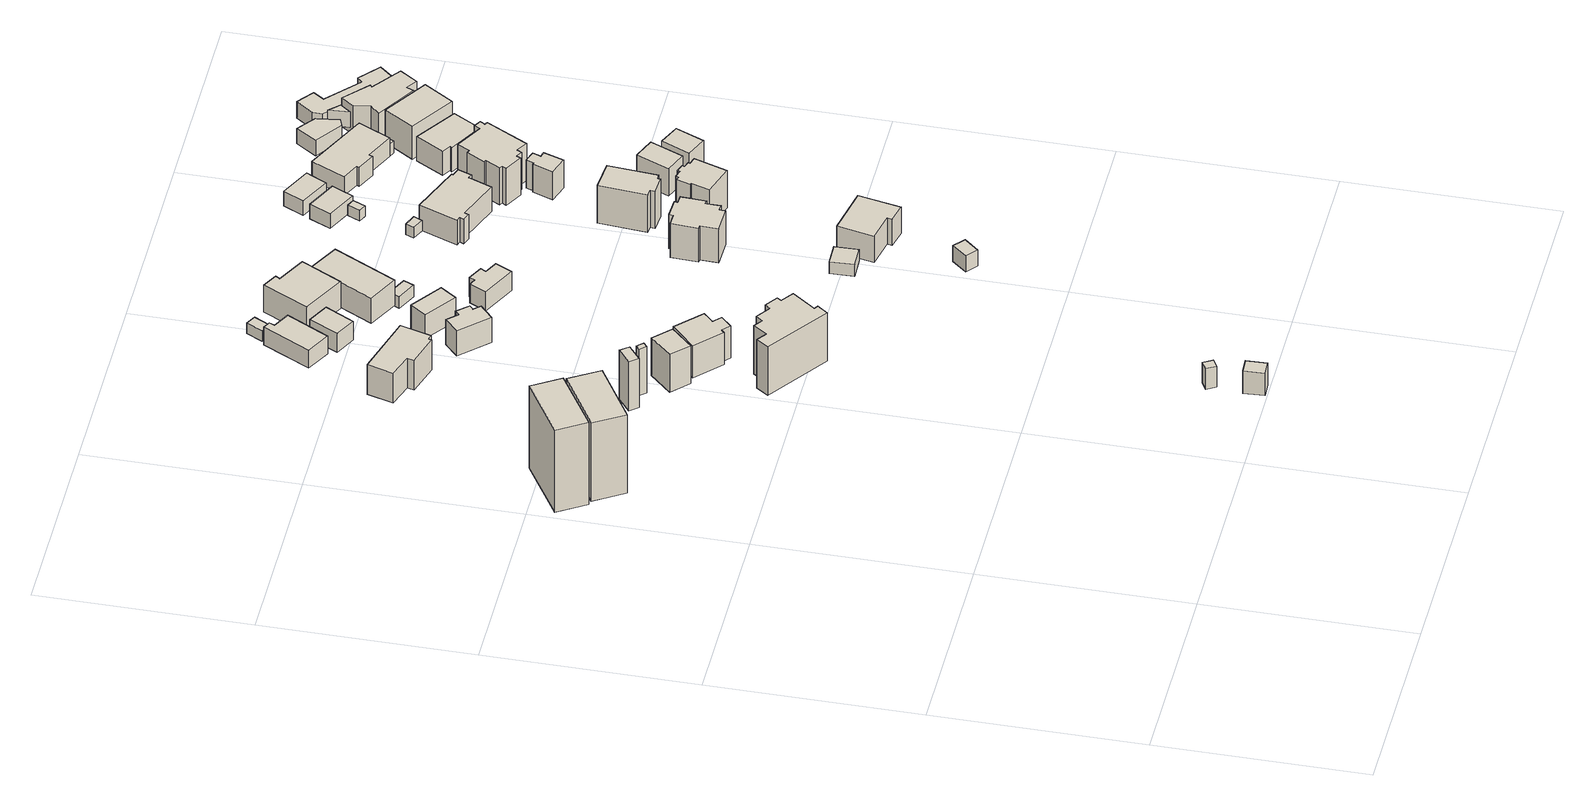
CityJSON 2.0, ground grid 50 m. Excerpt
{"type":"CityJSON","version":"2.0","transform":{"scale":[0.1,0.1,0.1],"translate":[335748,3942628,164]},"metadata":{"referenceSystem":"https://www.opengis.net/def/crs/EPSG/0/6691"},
"CityObjects":{
"building1":{"type":"Building","attributes":{"usage":"412","measuredHeight":24.6,"storeysAboveGround":3,"BuildingIDAttribute.prefecture":"14","BuildingIDAttribute.city":"14151","BuildingDetailAttribute.totalFloorArea":328.19,"BuildingDetailAttribute.buildingFootprintArea":109.39,"BuildingDetailAttribute.buildingStructureType":"610","BuildingDetailAttribute.buildingStructureOrgType":"2","BuildingDetailAttribute.orgUsage":"20","BuildingDetailAttribute.surveyYear":2015,"BuildingLandSlideRiskAttribute.description":"1","BuildingLandSlideRiskAttribute.areaType":"1"},"geometry":[{"type":"Solid","lod":"1","boundaries":[[[[0,1,2,3]],[[2,4,5,3]],[[1,6,4,2]],[[0,7,6,1]],[[3,5,7,0]],[[4,6,7,5]]]]}]},
"building2":{"type":"Building","attributes":{"usage":"411","measuredHeight":23.1,"storeysAboveGround":3,"BuildingIDAttribute.prefecture":"14","BuildingIDAttribute.city":"14151","BuildingDetailAttribute.totalFloorArea":344.84,"BuildingDetailAttribute.buildingFootprintArea":114.95,"BuildingDetailAttribute.buildingStructureType":"610","BuildingDetailAttribute.buildingStructureOrgType":"2","BuildingDetailAttribute.orgUsage":"10","BuildingDetailAttribute.surveyYear":2015,"BuildingLandSlideRiskAttribute.description":"1","BuildingLandSlideRiskAttribute.areaType":"1"},"geometry":[{"type":"Solid","lod":"1","boundaries":[[[[8,9,10,11]],[[10,12,13,11]],[[9,14,12,10]],[[8,15,14,9]],[[11,13,15,8]],[[12,14,15,13]]]]}]},
"building3":{"type":"Building","attributes":{"usage":"411","measuredHeight":15,"storeysAboveGround":2,"BuildingIDAttribute.prefecture":"14","BuildingIDAttribute.city":"14151","BuildingDetailAttribute.totalFloorArea":19.65,"BuildingDetailAttribute.buildingFootprintArea":9.82,"BuildingDetailAttribute.buildingStructureType":"601","BuildingDetailAttribute.buildingStructureOrgType":"1","BuildingDetailAttribute.orgUsage":"10","BuildingDetailAttribute.surveyYear":2015,"BuildingLandSlideRiskAttribute.description":"1","BuildingLandSlideRiskAttribute.areaType":"1"},"geometry":[{"type":"Solid","lod":"1","boundaries":[[[[16,17,18,19]],[[18,20,21,19]],[[17,22,20,18]],[[16,23,22,17]],[[19,21,23,16]],[[20,22,23,21]]]]}]},
"building4":{"type":"Building","attributes":{"measuredHeight":13.7,"BuildingIDAttribute.prefecture":"14","BuildingIDAttribute.city":"14151","BuildingDetailAttribute.surveyYear":2015,"BuildingLandSlideRiskAttribute.description":"1","BuildingLandSlideRiskAttribute.areaType":"1"},"geometry":[{"type":"Solid","lod":"1","boundaries":[[[[24,25,26,27]],[[26,28,29,27]],[[25,30,28,26]],[[24,31,30,25]],[[27,29,31,24]],[[28,30,31,29]]]]}]},
"building5":{"type":"Building","attributes":{"usage":"411","measuredHeight":8.7,"storeysAboveGround":1,"BuildingIDAttribute.prefecture":"14","BuildingIDAttribute.city":"14151","BuildingDetailAttribute.totalFloorArea":105.44,"BuildingDetailAttribute.buildingFootprintArea":105.44,"BuildingDetailAttribute.buildingStructureType":"601","BuildingDetailAttribute.buildingStructureOrgType":"1","BuildingDetailAttribute.orgUsage":"10","BuildingDetailAttribute.surveyYear":2015,"BuildingLandSlideRiskAttribute.description":"1","BuildingLandSlideRiskAttribute.areaType":"1"},"geometry":[{"type":"Solid","lod":"1","boundaries":[[[[32,33,34,35,36,37,38,39]],[[38,40,41,39]],[[37,42,40,38]],[[36,43,42,37]],[[35,44,43,36]],[[34,45,44,35]],[[33,46,45,34]],[[32,47,46,33]],[[39,41,47,32]],[[40,42,43,44,45,46,47,41]]]]}]},
"building6":{"type":"Building","attributes":{"usage":"411","measuredHeight":5.6,"storeysAboveGround":1,"BuildingIDAttribute.prefecture":"14","BuildingIDAttribute.city":"14151","BuildingDetailAttribute.totalFloorArea":68.47,"BuildingDetailAttribute.buildingFootprintArea":68.47,"BuildingDetailAttribute.buildingStructureType":"601","BuildingDetailAttribute.buildingStructureOrgType":"1","BuildingDetailAttribute.orgUsage":"10","BuildingDetailAttribute.surveyYear":2015},"geometry":[{"type":"Solid","lod":"1","boundaries":[[[[48,49,50,51,52,53]],[[52,54,55,53]],[[51,56,54,52]],[[50,57,56,51]],[[49,58,57,50]],[[48,59,58,49]],[[53,55,59,48]],[[54,56,57,58,59,55]]]]}]},
"building7":{"type":"Building","attributes":{"usage":"411","measuredHeight":11.5,"storeysAboveGround":1,"BuildingIDAttribute.prefecture":"14","BuildingIDAttribute.city":"14151","BuildingDetailAttribute.totalFloorArea":35.43,"BuildingDetailAttribute.buildingFootprintArea":35.43,"BuildingDetailAttribute.buildingStructureType":"601","BuildingDetailAttribute.buildingStructureOrgType":"1","BuildingDetailAttribute.orgUsage":"10","BuildingDetailAttribute.surveyYear":2015,"BuildingLandSlideRiskAttribute.description":"1","BuildingLandSlideRiskAttribute.areaType":"1"},"geometry":[{"type":"Solid","lod":"1","boundaries":[[[[60,61,62,63]],[[62,64,65,63]],[[61,66,64,62]],[[60,67,66,61]],[[63,65,67,60]],[[64,66,67,65]]]]}]},
"building8":{"type":"Building","attributes":{"usage":"411","measuredHeight":6.5,"storeysAboveGround":1,"BuildingIDAttribute.prefecture":"14","BuildingIDAttribute.city":"14151","BuildingDetailAttribute.totalFloorArea":38.68,"BuildingDetailAttribute.buildingFootprintArea":38.68,"BuildingDetailAttribute.buildingStructureType":"601","BuildingDetailAttribute.buildingStructureOrgType":"1","BuildingDetailAttribute.orgUsage":"10","BuildingDetailAttribute.surveyYear":2015},"geometry":[{"type":"Solid","lod":"1","boundaries":[[[[68,69,70,71]],[[70,72,73,71]],[[69,74,72,70]],[[68,75,74,69]],[[71,73,75,68]],[[72,74,75,73]]]]}]},
"building9":{"type":"Building","attributes":{"usage":"411","storeysAboveGround":1,"BuildingIDAttribute.prefecture":"14","BuildingIDAttribute.city":"14151","BuildingDetailAttribute.totalFloorArea":10.04,"BuildingDetailAttribute.buildingFootprintArea":10.04,"BuildingDetailAttribute.buildingStructureType":"601","BuildingDetailAttribute.buildingStructureOrgType":"1","BuildingDetailAttribute.orgUsage":"10","BuildingDetailAttribute.surveyYear":2015},"geometry":[{"type":"Solid","lod":"1","boundaries":[[[[76,77,78,79]],[[78,80,81,79]],[[77,82,80,78]],[[76,83,82,77]],[[79,81,83,76]],[[80,82,83,81]]]]}]},
"building10":{"type":"Building","attributes":{"usage":"411","measuredHeight":9.9,"storeysAboveGround":1,"BuildingIDAttribute.prefecture":"14","BuildingIDAttribute.city":"14151","BuildingDetailAttribute.totalFloorArea":66.63,"BuildingDetailAttribute.buildingFootprintArea":66.63,"BuildingDetailAttribute.buildingStructureType":"601","BuildingDetailAttribute.buildingStructureOrgType":"1","BuildingDetailAttribute.orgUsage":"10","BuildingDetailAttribute.surveyYear":2015,"BuildingLandSlideRiskAttribute.description":"1","BuildingLandSlideRiskAttribute.areaType":"1"},"geometry":[{"type":"Solid","lod":"1","boundaries":[[[[84,85,86,87,88,89,90,91]],[[90,92,93,91]],[[89,94,92,90]],[[88,95,94,89]],[[87,96,95,88]],[[86,97,96,87]],[[85,98,97,86]],[[84,99,98,85]],[[91,93,99,84]],[[92,94,95,96,97,98,99,93]]]]}]},
"building11":{"type":"Building","attributes":{"measuredHeight":7.1,"BuildingIDAttribute.prefecture":"14","BuildingIDAttribute.city":"14151","BuildingDetailAttribute.surveyYear":2015,"BuildingLandSlideRiskAttribute.description":"1","BuildingLandSlideRiskAttribute.areaType":"1"},"geometry":[{"type":"Solid","lod":"1","boundaries":[[[[100,101,102,103]],[[102,104,105,103]],[[101,106,104,102]],[[100,107,106,101]],[[103,105,107,100]],[[104,106,107,105]]]]}]},
"building12":{"type":"Building","attributes":{"usage":"411","measuredHeight":7.4,"storeysAboveGround":1,"BuildingIDAttribute.prefecture":"14","BuildingIDAttribute.city":"14151","BuildingDetailAttribute.totalFloorArea":41.9,"BuildingDetailAttribute.buildingFootprintArea":41.9,"BuildingDetailAttribute.buildingStructureType":"601","BuildingDetailAttribute.buildingStructureOrgType":"1","BuildingDetailAttribute.orgUsage":"10","BuildingDetailAttribute.surveyYear":2015,"BuildingLandSlideRiskAttribute.description":"1","BuildingLandSlideRiskAttribute.areaType":"1"},"geometry":[{"type":"Solid","lod":"1","boundaries":[[[[108,109,110,111,112,113,114,115]],[[114,116,117,115]],[[113,118,116,114]],[[112,119,118,113]],[[111,120,119,112]],[[110,121,120,111]],[[109,122,121,110]],[[108,123,122,109]],[[115,117,123,108]],[[116,118,119,120,121,122,123,117]]]]}]},
"building13":{"type":"Building","attributes":{"measuredHeight":7.1,"BuildingIDAttribute.prefecture":"14","BuildingIDAttribute.city":"14151","BuildingDetailAttribute.surveyYear":2015,"BuildingLandSlideRiskAttribute.description":"1","BuildingLandSlideRiskAttribute.areaType":"1"},"geometry":[{"type":"Solid","lod":"1","boundaries":[[[[124,125,126,127]],[[126,128,129,127]],[[125,130,128,126]],[[124,131,130,125]],[[127,129,131,124]],[[128,130,131,129]]]]}]},
"building14":{"type":"Building","attributes":{"usage":"413","measuredHeight":8.4,"storeysAboveGround":1,"BuildingIDAttribute.prefecture":"14","BuildingIDAttribute.city":"14151","BuildingDetailAttribute.totalFloorArea":37.43,"BuildingDetailAttribute.buildingFootprintArea":37.43,"BuildingDetailAttribute.buildingStructureType":"601","BuildingDetailAttribute.buildingStructureOrgType":"1","BuildingDetailAttribute.orgUsage":"30","BuildingDetailAttribute.surveyYear":2015,"BuildingLandSlideRiskAttribute.description":"1","BuildingLandSlideRiskAttribute.areaType":"1"},"geometry":[{"type":"Solid","lod":"1","boundaries":[[[[132,133,134,135]],[[134,136,137,135]],[[133,138,136,134]],[[132,139,138,133]],[[135,137,139,132]],[[136,138,139,137]]]]}]},
"building15":{"type":"Building","attributes":{"usage":"412","measuredHeight":8.7,"storeysAboveGround":2,"BuildingIDAttribute.prefecture":"14","BuildingIDAttribute.city":"14151","BuildingDetailAttribute.totalFloorArea":214.87,"BuildingDetailAttribute.buildingFootprintArea":107.44,"BuildingDetailAttribute.buildingStructureType":"610","BuildingDetailAttribute.buildingStructureOrgType":"2","BuildingDetailAttribute.orgUsage":"20","BuildingDetailAttribute.surveyYear":2015},"geometry":[{"type":"Solid","lod":"1","boundaries":[[[[140,141,142,143,144,145]],[[144,146,147,145]],[[143,148,146,144]],[[142,149,148,143]],[[141,150,149,142]],[[140,151,150,141]],[[145,147,151,140]],[[146,148,149,150,151,147]]]]}]},
"building16":{"type":"Building","attributes":{"usage":"411","measuredHeight":17.8,"storeysAboveGround":2,"BuildingIDAttribute.prefecture":"14","BuildingIDAttribute.city":"14151","BuildingDetailAttribute.totalFloorArea":248.54,"BuildingDetailAttribute.buildingFootprintArea":124.27,"BuildingDetailAttribute.buildingStructureType":"601","BuildingDetailAttribute.buildingStructureOrgType":"1","BuildingDetailAttribute.orgUsage":"10","BuildingDetailAttribute.surveyYear":2015,"BuildingLandSlideRiskAttribute.description":"1","BuildingLandSlideRiskAttribute.areaType":"1"},"geometry":[{"type":"Solid","lod":"1","boundaries":[[[[152,153,154,155,156,157,158,159,160,161,162,163,164,165]],[[164,166,167,165]],[[163,168,166,164]],[[162,169,168,163]],[[161,170,169,162]],[[160,171,170,161]],[[159,172,171,160]],[[158,173,172,159]],[[157,174,173,158]],[[156,175,174,157]],[[155,176,175,156]],[[154,177,176,155]],[[153,178,177,154]],[[152,179,178,153]],[[165,167,179,152]],[[166,168,169,170,171,172,173,174,175,176,177,178,179,167]]]]}]},
"building17":{"type":"Building","attributes":{"measuredHeight":6.6,"BuildingIDAttribute.prefecture":"14","BuildingIDAttribute.city":"14151","BuildingDetailAttribute.surveyYear":2015},"geometry":[{"type":"Solid","lod":"1","boundaries":[[[[180,181,182,183]],[[182,184,185,183]],[[181,186,184,182]],[[180,187,186,181]],[[183,185,187,180]],[[184,186,187,185]]]]}]},
"building18":{"type":"Building","attributes":{"usage":"412","measuredHeight":9.3,"storeysAboveGround":2,"BuildingIDAttribute.prefecture":"14","BuildingIDAttribute.city":"14151","BuildingDetailAttribute.totalFloorArea":224.12,"BuildingDetailAttribute.buildingFootprintArea":112.06,"BuildingDetailAttribute.buildingStructureType":"610","BuildingDetailAttribute.buildingStructureOrgType":"2","BuildingDetailAttribute.orgUsage":"20","BuildingDetailAttribute.surveyYear":2015},"geometry":[{"type":"Solid","lod":"1","boundaries":[[[[188,189,190,191]],[[190,192,193,191]],[[189,194,192,190]],[[188,195,194,189]],[[191,193,195,188]],[[192,194,195,193]]]]}]},
"building19":{"type":"Building","attributes":{"usage":"411","measuredHeight":5.5,"storeysAboveGround":1,"BuildingIDAttribute.prefecture":"14","BuildingIDAttribute.city":"14151","BuildingDetailAttribute.totalFloorArea":41.96,"BuildingDetailAttribute.buildingFootprintArea":41.96,"BuildingDetailAttribute.buildingStructureType":"601","BuildingDetailAttribute.buildingStructureOrgType":"1","BuildingDetailAttribute.orgUsage":"10","BuildingDetailAttribute.surveyYear":2015,"BuildingLandSlideRiskAttribute.description":"1","BuildingLandSlideRiskAttribute.areaType":"1"},"geometry":[{"type":"Solid","lod":"1","boundaries":[[[[196,197,198,199,200,201,202,203]],[[202,204,205,203]],[[201,206,204,202]],[[200,207,206,201]],[[199,208,207,200]],[[198,209,208,199]],[[197,210,209,198]],[[196,211,210,197]],[[203,205,211,196]],[[204,206,207,208,209,210,211,205]]]]}]},
"building20":{"type":"Building","attributes":{"measuredHeight":8.1,"BuildingIDAttribute.prefecture":"14","BuildingIDAttribute.city":"14151","BuildingDetailAttribute.surveyYear":2015,"BuildingLandSlideRiskAttribute.description":"1","BuildingLandSlideRiskAttribute.areaType":"1"},"geometry":[{"type":"Solid","lod":"1","boundaries":[[[[212,213,214,215]],[[214,216,217,215]],[[213,218,216,214]],[[212,219,218,213]],[[215,217,219,212]],[[216,218,219,217]]]]}]},
"building21":{"type":"Building","attributes":{"measuredHeight":5.5,"BuildingIDAttribute.prefecture":"14","BuildingIDAttribute.city":"14151","BuildingDetailAttribute.surveyYear":2015,"BuildingLandSlideRiskAttribute.description":"1","BuildingLandSlideRiskAttribute.areaType":"1"},"geometry":[{"type":"Solid","lod":"1","boundaries":[[[[220,221,222,223]],[[222,224,225,223]],[[221,226,224,222]],[[220,227,226,221]],[[223,225,227,220]],[[224,226,227,225]]]]}]},
"building22":{"type":"Building","attributes":{"BuildingIDAttribute.prefecture":"14","BuildingIDAttribute.city":"14151","BuildingDetailAttribute.surveyYear":2015},"geometry":[{"type":"Solid","lod":"1","boundaries":[[[[228,229,230,231]],[[230,232,233,231]],[[229,234,232,230]],[[228,235,234,229]],[[231,233,235,228]],[[232,234,235,233]]]]}]},
"building23":{"type":"Building","attributes":{"measuredHeight":3.5,"BuildingIDAttribute.prefecture":"14","BuildingIDAttribute.city":"14151","BuildingDetailAttribute.surveyYear":2015},"geometry":[{"type":"Solid","lod":"1","boundaries":[[[[236,237,238,239]],[[238,240,241,239]],[[237,242,240,238]],[[236,243,242,237]],[[239,241,243,236]],[[240,242,243,241]]]]}]},
"building24":{"type":"Building","attributes":{"usage":"411","measuredHeight":4.6,"storeysAboveGround":1,"BuildingIDAttribute.prefecture":"14","BuildingIDAttribute.city":"14151","BuildingDetailAttribute.totalFloorArea":13.82,"BuildingDetailAttribute.buildingFootprintArea":13.82,"BuildingDetailAttribute.buildingStructureType":"601","BuildingDetailAttribute.buildingStructureOrgType":"1","BuildingDetailAttribute.orgUsage":"10","BuildingDetailAttribute.surveyYear":2015},"geometry":[{"type":"Solid","lod":"1","boundaries":[[[[244,245,246,247]],[[246,248,249,247]],[[245,250,248,246]],[[244,251,250,245]],[[247,249,251,244]],[[248,250,251,249]]]]}]},
"building25":{"type":"Building","attributes":{"usage":"411","measuredHeight":8.2,"storeysAboveGround":2,"BuildingIDAttribute.prefecture":"14","BuildingIDAttribute.city":"14151","BuildingDetailAttribute.totalFloorArea":233.76,"BuildingDetailAttribute.buildingFootprintArea":116.88,"BuildingDetailAttribute.buildingStructureType":"601","BuildingDetailAttribute.buildingStructureOrgType":"1","BuildingDetailAttribute.orgUsage":"10","BuildingDetailAttribute.surveyYear":2015},"geometry":[{"type":"Solid","lod":"1","boundaries":[[[[252,253,254,255,256,257,258,259,260,261,262,263]],[[262,264,265,263]],[[261,266,264,262]],[[260,267,266,261]],[[259,268,267,260]],[[258,269,268,259]],[[257,270,269,258]],[[256,271,270,257]],[[255,272,271,256]],[[254,273,272,255]],[[253,274,273,254]],[[252,275,274,253]],[[263,265,275,252]],[[264,266,267,268,269,270,271,272,273,274,275,265]]]]}]},
"building26":{"type":"Building","attributes":{"usage":"411","measuredHeight":10,"storeysAboveGround":1,"BuildingIDAttribute.prefecture":"14","BuildingIDAttribute.city":"14151","BuildingDetailAttribute.totalFloorArea":88.88,"BuildingDetailAttribute.buildingFootprintArea":88.88,"BuildingDetailAttribute.buildingStructureType":"601","BuildingDetailAttribute.buildingStructureOrgType":"1","BuildingDetailAttribute.orgUsage":"10","BuildingDetailAttribute.surveyYear":2015},"geometry":[{"type":"Solid","lod":"1","boundaries":[[[[276,277,278,279,280,281,282,283,284,285,286,287,288,289]],[[288,290,291,289]],[[287,292,290,288]],[[286,293,292,287]],[[285,294,293,286]],[[284,295,294,285]],[[283,296,295,284]],[[282,297,296,283]],[[281,298,297,282]],[[280,299,298,281]],[[279,300,299,280]],[[278,301,300,279]],[[277,302,301,278]],[[276,303,302,277]],[[289,291,303,276]],[[290,292,293,294,295,296,297,298,299,300,301,302,303,291]]]]}]},
"building27":{"type":"Building","attributes":{"BuildingIDAttribute.prefecture":"14","BuildingIDAttribute.city":"14151","BuildingDetailAttribute.surveyYear":2015},"geometry":[{"type":"Solid","lod":"1","boundaries":[[[[304,305,306,307]],[[306,308,309,307]],[[305,310,308,306]],[[304,311,310,305]],[[307,309,311,304]],[[308,310,311,309]]]]}]},
"building28":{"type":"Building","attributes":{"usage":"411","measuredHeight":4.3,"storeysAboveGround":1,"BuildingIDAttribute.prefecture":"14","BuildingIDAttribute.city":"14151","BuildingDetailAttribute.totalFloorArea":40.19,"BuildingDetailAttribute.buildingFootprintArea":40.19,"BuildingDetailAttribute.buildingStructureType":"601","BuildingDetailAttribute.buildingStructureOrgType":"1","BuildingDetailAttribute.orgUsage":"10","BuildingDetailAttribute.surveyYear":2015},"geometry":[{"type":"Solid","lod":"1","boundaries":[[[[312,313,314,315]],[[314,316,317,315]],[[313,318,316,314]],[[312,319,318,313]],[[315,317,319,312]],[[316,318,319,317]]]]}]},
"building29":{"type":"Building","attributes":{"usage":"411","measuredHeight":11.5,"storeysAboveGround":2,"BuildingIDAttribute.prefecture":"14","BuildingIDAttribute.city":"14151","BuildingDetailAttribute.totalFloorArea":181.46,"BuildingDetailAttribute.buildingFootprintArea":90.73,"BuildingDetailAttribute.buildingStructureType":"601","BuildingDetailAttribute.buildingStructureOrgType":"1","BuildingDetailAttribute.orgUsage":"10","BuildingDetailAttribute.surveyYear":2015},"geometry":[{"type":"Solid","lod":"1","boundaries":[[[[320,321,322,323,324,325,326,327]],[[326,328,329,327]],[[325,330,328,326]],[[324,331,330,325]],[[323,332,331,324]],[[322,333,332,323]],[[321,334,333,322]],[[320,335,334,321]],[[327,329,335,320]],[[328,330,331,332,333,334,335,329]]]]}]},
"building30":{"type":"Building","attributes":{"usage":"411","measuredHeight":8,"storeysAboveGround":2,"BuildingIDAttribute.prefecture":"14","BuildingIDAttribute.city":"14151","BuildingDetailAttribute.totalFloorArea":160.06,"BuildingDetailAttribute.buildingFootprintArea":80.03,"BuildingDetailAttribute.buildingStructureType":"601","BuildingDetailAttribute.buildingStructureOrgType":"1","BuildingDetailAttribute.orgUsage":"10","BuildingDetailAttribute.surveyYear":2015},"geometry":[{"type":"Solid","lod":"1","boundaries":[[[[336,337,338,339,340,341]],[[340,342,343,341]],[[339,344,342,340]],[[338,345,344,339]],[[337,346,345,338]],[[336,347,346,337]],[[341,343,347,336]],[[342,344,345,346,347,343]]]]}]},
"building31":{"type":"Building","attributes":{"usage":"411","measuredHeight":4.5,"storeysAboveGround":1,"BuildingIDAttribute.prefecture":"14","BuildingIDAttribute.city":"14151","BuildingDetailAttribute.totalFloorArea":40.05,"BuildingDetailAttribute.buildingFootprintArea":40.05,"BuildingDetailAttribute.buildingStructureType":"601","BuildingDetailAttribute.buildingStructureOrgType":"1","BuildingDetailAttribute.orgUsage":"10","BuildingDetailAttribute.surveyYear":2015},"geometry":[{"type":"Solid","lod":"1","boundaries":[[[[348,349,350,351]],[[350,352,353,351]],[[349,354,352,350]],[[348,355,354,349]],[[351,353,355,348]],[[352,354,355,353]]]]}]},
"building32":{"type":"Building","attributes":{"usage":"412","measuredHeight":10.9,"storeysAboveGround":2,"BuildingIDAttribute.prefecture":"14","BuildingIDAttribute.city":"14151","BuildingDetailAttribute.totalFloorArea":115.66,"BuildingDetailAttribute.buildingFootprintArea":57.83,"BuildingDetailAttribute.buildingStructureType":"601","BuildingDetailAttribute.buildingStructureOrgType":"1","BuildingDetailAttribute.orgUsage":"20","BuildingDetailAttribute.surveyYear":2015},"geometry":[{"type":"Solid","lod":"1","boundaries":[[[[356,357,358,359,360,361,362,363,364,365,366,367,368,369]],[[368,370,371,369]],[[367,372,370,368]],[[366,373,372,367]],[[365,374,373,366]],[[364,375,374,365]],[[363,376,375,364]],[[362,377,376,363]],[[361,378,377,362]],[[360,379,378,361]],[[359,380,379,360]],[[358,381,380,359]],[[357,382,381,358]],[[356,383,382,357]],[[369,371,383,356]],[[370,372,373,374,375,376,377,378,379,380,381,382,383,371]]]]}]},
"building33":{"type":"Building","attributes":{"usage":"411","measuredHeight":8.3,"storeysAboveGround":1,"BuildingIDAttribute.prefecture":"14","BuildingIDAttribute.city":"14151","BuildingDetailAttribute.totalFloorArea":26.75,"BuildingDetailAttribute.buildingFootprintArea":26.75,"BuildingDetailAttribute.buildingStructureType":"601","BuildingDetailAttribute.buildingStructureOrgType":"1","BuildingDetailAttribute.orgUsage":"10","BuildingDetailAttribute.surveyYear":2015},"geometry":[{"type":"Solid","lod":"1","boundaries":[[[[384,385,386,387,388,389,390,391]],[[390,392,393,391]],[[389,394,392,390]],[[388,395,394,389]],[[387,396,395,388]],[[386,397,396,387]],[[385,398,397,386]],[[384,399,398,385]],[[391,393,399,384]],[[392,394,395,396,397,398,399,393]]]]}]},
"building34":{"type":"Building","attributes":{"usage":"411","measuredHeight":12.3,"storeysAboveGround":2,"BuildingIDAttribute.prefecture":"14","BuildingIDAttribute.city":"14151","BuildingDetailAttribute.totalFloorArea":220.47,"BuildingDetailAttribute.buildingFootprintArea":110.24,"BuildingDetailAttribute.buildingStructureType":"601","BuildingDetailAttribute.buildingStructureOrgType":"1","BuildingDetailAttribute.orgUsage":"10","BuildingDetailAttribute.surveyYear":2015},"geometry":[{"type":"Solid","lod":"1","boundaries":[[[[400,401,402,403,404,405,406,407,408,409,410,411,412,413,414,415,416,417]],[[416,418,419,417]],[[415,420,418,416]],[[414,421,420,415]],[[413,422,421,414]],[[412,423,422,413]],[[411,424,423,412]],[[410,425,424,411]],[[409,426,425,410]],[[408,427,426,409]],[[407,428,427,408]],[[406,429,428,407]],[[405,430,429,406]],[[404,431,430,405]],[[403,432,431,404]],[[402,433,432,403]],[[401,434,433,402]],[[400,435,434,401]],[[417,419,435,400]],[[418,420,421,422,423,424,425,426,427,428,429,430,431,432,433,434,435,419]]]]}]},
"building35":{"type":"Building","attributes":{"usage":"411","measuredHeight":8.2,"storeysAboveGround":1,"BuildingIDAttribute.prefecture":"14","BuildingIDAttribute.city":"14151","BuildingDetailAttribute.totalFloorArea":41.66,"BuildingDetailAttribute.buildingFootprintArea":41.66,"BuildingDetailAttribute.buildingStructureType":"601","BuildingDetailAttribute.buildingStructureOrgType":"1","BuildingDetailAttribute.orgUsage":"10","BuildingDetailAttribute.surveyYear":2015},"geometry":[{"type":"Solid","lod":"1","boundaries":[[[[436,437,438,439]],[[438,440,441,439]],[[437,442,440,438]],[[436,443,442,437]],[[439,441,443,436]],[[440,442,443,441]]]]}]},
"building36":{"type":"Building","attributes":{"usage":"411","measuredHeight":7.8,"storeysAboveGround":2,"BuildingIDAttribute.prefecture":"14","BuildingIDAttribute.city":"14151","BuildingDetailAttribute.totalFloorArea":245.62,"BuildingDetailAttribute.buildingFootprintArea":122.81,"BuildingDetailAttribute.buildingStructureType":"601","BuildingDetailAttribute.buildingStructureOrgType":"1","BuildingDetailAttribute.orgUsage":"10","BuildingDetailAttribute.surveyYear":2015},"geometry":[{"type":"Solid","lod":"1","boundaries":[[[[444,445,446,447,448,449,450,451]],[[450,452,453,451]],[[449,454,452,450]],[[448,455,454,449]],[[447,456,455,448]],[[446,457,456,447]],[[445,458,457,446]],[[444,459,458,445]],[[451,453,459,444]],[[452,454,455,456,457,458,459,453]]]]}]},
"building37":{"type":"Building","attributes":{"usage":"411","measuredHeight":9.8,"storeysAboveGround":1,"BuildingIDAttribute.prefecture":"14","BuildingIDAttribute.city":"14151","BuildingDetailAttribute.totalFloorArea":36.05,"BuildingDetailAttribute.buildingFootprintArea":36.05,"BuildingDetailAttribute.buildingStructureType":"601","BuildingDetailAttribute.buildingStructureOrgType":"1","BuildingDetailAttribute.orgUsage":"10","BuildingDetailAttribute.surveyYear":2015},"geometry":[{"type":"Solid","lod":"1","boundaries":[[[[460,461,462,463]],[[462,464,465,463]],[[461,466,464,462]],[[460,467,466,461]],[[463,465,467,460]],[[464,466,467,465]]]]}]},
"building38":{"type":"Building","attributes":{"usage":"411","measuredHeight":10.2,"storeysAboveGround":2,"BuildingIDAttribute.prefecture":"14","BuildingIDAttribute.city":"14151","BuildingDetailAttribute.totalFloorArea":146.85,"BuildingDetailAttribute.buildingFootprintArea":73.42,"BuildingDetailAttribute.buildingStructureType":"601","BuildingDetailAttribute.buildingStructureOrgType":"1","BuildingDetailAttribute.orgUsage":"10","BuildingDetailAttribute.surveyYear":2015},"geometry":[{"type":"Solid","lod":"1","boundaries":[[[[468,469,470,471,472,473]],[[472,474,475,473]],[[471,476,474,472]],[[470,477,476,471]],[[469,478,477,470]],[[468,479,478,469]],[[473,475,479,468]],[[474,476,477,478,479,475]]]]}]},
"building39":{"type":"Building","attributes":{"measuredHeight":3.9,"BuildingIDAttribute.prefecture":"14","BuildingIDAttribute.city":"14151","BuildingDetailAttribute.surveyYear":2015},"geometry":[{"type":"Solid","lod":"1","boundaries":[[[[480,481,451,450]],[[451,482,483,450]],[[481,484,482,451]],[[480,485,484,481]],[[450,483,485,480]],[[482,484,485,483]]]]}]},
"building40":{"type":"Building","attributes":{"usage":"411","measuredHeight":4.5,"storeysAboveGround":1,"BuildingIDAttribute.prefecture":"14","BuildingIDAttribute.city":"14151","BuildingDetailAttribute.totalFloorArea":38.77,"BuildingDetailAttribute.buildingFootprintArea":38.77,"BuildingDetailAttribute.buildingStructureType":"601","BuildingDetailAttribute.buildingStructureOrgType":"1","BuildingDetailAttribute.orgUsage":"10","BuildingDetailAttribute.surveyYear":2015},"geometry":[{"type":"Solid","lod":"1","boundaries":[[[[486,487,488,489,490]],[[489,491,492,490]],[[488,493,491,489]],[[487,494,493,488]],[[486,495,494,487]],[[490,492,495,486]],[[491,493,494,495,492]]]]}]},
"building41":{"type":"Building","attributes":{"usage":"411","measuredHeight":10.6,"storeysAboveGround":2,"BuildingIDAttribute.prefecture":"14","BuildingIDAttribute.city":"14151","BuildingDetailAttribute.totalFloorArea":167.85,"BuildingDetailAttribute.buildingFootprintArea":83.92,"BuildingDetailAttribute.buildingStructureType":"601","BuildingDetailAttribute.buildingStructureOrgType":"1","BuildingDetailAttribute.orgUsage":"10","BuildingDetailAttribute.surveyYear":2015},"geometry":[{"type":"Solid","lod":"1","boundaries":[[[[496,497,498,499]],[[498,500,501,499]],[[497,502,500,498]],[[496,503,502,497]],[[499,501,503,496]],[[500,502,503,501]]]]}]},
"building42":{"type":"Building","attributes":{"measuredHeight":5.6,"BuildingIDAttribute.prefecture":"14","BuildingIDAttribute.city":"14151","BuildingDetailAttribute.surveyYear":2015},"geometry":[{"type":"Solid","lod":"1","boundaries":[[[[504,505,506]],[[505,507,508,506]],[[504,509,507,505]],[[506,508,509,504]],[[507,509,508]]]]}]},
"building43":{"type":"Building","attributes":{"usage":"411","measuredHeight":9,"storeysAboveGround":2,"BuildingIDAttribute.prefecture":"14","BuildingIDAttribute.city":"14151","BuildingDetailAttribute.totalFloorArea":180.28,"BuildingDetailAttribute.buildingFootprintArea":90.14,"BuildingDetailAttribute.buildingStructureType":"601","BuildingDetailAttribute.buildingStructureOrgType":"1","BuildingDetailAttribute.orgUsage":"10","BuildingDetailAttribute.surveyYear":2015},"geometry":[{"type":"Solid","lod":"1","boundaries":[[[[510,511,512,513,514,515,516,517,518,519]],[[518,520,521,519]],[[517,522,520,518]],[[516,523,522,517]],[[515,524,523,516]],[[514,525,524,515]],[[513,526,525,514]],[[512,527,526,513]],[[511,528,527,512]],[[510,529,528,511]],[[519,521,529,510]],[[520,522,523,524,525,526,527,528,529,521]]]]}]},
"building44":{"type":"Building","attributes":{"usage":"411","measuredHeight":5.9,"storeysAboveGround":2,"BuildingIDAttribute.prefecture":"14","BuildingIDAttribute.city":"14151","BuildingDetailAttribute.totalFloorArea":187.83,"BuildingDetailAttribute.buildingFootprintArea":93.92,"BuildingDetailAttribute.buildingStructureType":"601","BuildingDetailAttribute.buildingStructureOrgType":"1","BuildingDetailAttribute.orgUsage":"10","BuildingDetailAttribute.surveyYear":2015},"geometry":[{"type":"Solid","lod":"1","boundaries":[[[[530,531,532,533,534,535,536,537,538]],[[537,539,540,538]],[[536,541,539,537]],[[535,542,541,536]],[[534,543,542,535]],[[533,544,543,534]],[[532,545,544,533]],[[531,546,545,532]],[[530,547,546,531]],[[538,540,547,530]],[[539,541,542,543,544,545,546,547,540]]]]}]}
},
"vertices":[
[189,1458,11],[50,1371,11],[8,1438,11],[147,1525,11],[8,1438,242],[147,1525,242],[50,1371,242],[189,1458,242],
[246,1383,11],[106,1297,11],[62,1368,11],[202,1454,11],[62,1368,231],[202,1454,231],[106,1297,231],[246,1383,231],
[282,1329,140],[246,1300,140],[230,1320,140],[266,1349,140],[230,1320,278],[266,1349,278],[246,1300,278],[282,1329,278],
[270,1312,163],[283,1298,163],[272,1288,163],[259,1302,163],[272,1288,293],[259,1302,293],[283,1298,293],[270,1312,293],
[223,1829,217],[202,1755,217],[190,1759,217],[187,1751,217],[110,1774,217],[114,1790,217],[57,1809,217],[75,1871,217],[57,1809,301],[75,1871,301],[114,1790,301],[110,1774,301],[187,1751,301],[190,1759,301],[202,1755,301],[223,1829,301],
[102,2096,309],[96,2083,309],[136,2062,309],[83,1962,309],[26,1992,309],[85,2105,309],[26,1992,359],[85,2105,359],[83,1962,359],[136,2062,359],[96,2083,359],[102,2096,359],
[324,1201,163],[284,1240,163],[333,1291,163],[373,1252,163],[333,1291,269],[373,1252,269],[284,1240,269],[324,1201,269],
[176,1985,310],[140,1917,310],[91,1942,310],[126,2011,310],[91,1942,363],[126,2011,363],[140,1917,363],[176,1985,363],
[129,2135,317],[109,2097,317],[86,2109,317],[106,2147,317],[86,2109,347],[106,2147,347],[109,2097,347],[129,2135,347],
[424,1174,173],[442,1157,173],[416,1131,173],[398,1148,173],[391,1141,173],[332,1198,173],[388,1254,173],[447,1197,173],[388,1254,263],[447,1197,263],[332,1198,263],[391,1141,263],[398,1148,263],[416,1131,263],[442,1157,263],[424,1174,263],
[737,55,0],[774,57,0],[776,7,0],[740,5,0],[776,7,63],[740,5,63],[774,57,63],[737,55,63],
[252,1734,240],[275,1709,240],[285,1719,240],[310,1692,240],[300,1683,240],[314,1668,240],[280,1637,240],[218,1702,240],[280,1637,310],[218,1702,310],[314,1668,310],[300,1683,310],[310,1692,310],[285,1719,310],[275,1709,310],[252,1734,310],
[750,148,4],[763,126,4],[743,114,4],[730,136,4],[743,114,62],[730,136,62],[763,126,62],[750,148,62],
[259,1813,265],[332,1761,265],[305,1723,265],[232,1775,265],[305,1723,332],[232,1775,332],[332,1761,332],[259,1813,332],
[223,2108,316],[217,2097,316],[285,2061,316],[234,1965,316],[132,2019,316],[187,2127,316],[132,2019,392],[187,2127,392],[234,1965,392],[285,2061,392],[217,2097,392],[223,2108,392],
[479,1065,66],[502,1098,66],[522,1084,66],[534,1100,66],[568,1076,66],[577,1089,66],[607,1068,66],[600,1058,66],[629,1037,66],[588,981,66],[597,975,66],[579,950,66],[435,1053,66],[456,1082,66],[435,1053,202],[456,1082,202],[579,950,202],[597,975,202],[588,981,202],[629,1037,202],[600,1058,202],[607,1068,202],[577,1089,202],[568,1076,202],[534,1100,202],[522,1084,202],[502,1098,202],[479,1065,202],
[329,1822,298],[283,1844,298],[295,1868,298],[340,1846,298],[295,1868,331],[340,1846,331],[283,1844,331],[329,1822,331],
[361,2004,305],[283,1854,305],[211,1891,305],[290,2042,305],[211,1891,376],[290,2042,376],[283,1854,376],[361,2004,376],
[367,1704,271],[382,1697,271],[389,1710,271],[424,1692,271],[417,1679,271],[448,1663,271],[428,1623,271],[347,1664,271],[428,1623,324],[347,1664,324],[448,1663,324],[417,1679,324],[424,1692,324],[389,1710,324],[382,1697,324],[367,1704,324],
[639,981,91],[624,962,91],[609,974,91],[624,993,91],[609,974,160],[624,993,160],[624,962,160],[639,981,160],
[640,1019,126],[620,989,126],[606,998,126],[627,1028,126],[606,998,173],[627,1028,173],[620,989,173],[640,1019,173],
[536,1847,315],[508,1860,315],[516,1879,315],[545,1867,315],[516,1879,345],[545,1867,345],[508,1860,345],[536,1847,345],
[849,993,134],[851,937,134],[797,935,134],[795,992,134],[797,935,167],[795,992,167],[851,937,167],[849,993,167],
[950,721,108],[920,686,108],[894,708,108],[924,743,108],[894,708,152],[924,743,152],[920,686,152],[950,721,152],
[673,1806,303],[692,1799,303],[680,1767,303],[670,1771,303],[648,1715,303],[548,1754,303],[544,1744,303],[526,1752,303],[530,1761,303],[518,1765,303],[554,1857,303],[674,1810,303],[554,1857,372],[674,1810,372],[518,1765,372],[530,1761,372],[526,1752,372],[544,1744,372],[548,1754,372],[648,1715,372],[670,1771,372],[680,1767,372],[692,1799,372],[673,1806,372],
[747,1340,184],[794,1338,184],[793,1330,184],[813,1329,184],[811,1269,184],[802,1270,184],[801,1235,184],[787,1236,184],[786,1221,184],[721,1223,184],[722,1266,184],[714,1266,184],[717,1331,184],[747,1330,184],[717,1331,279],[747,1330,279],[714,1266,279],[722,1266,279],[721,1223,279],[786,1221,279],[787,1236,279],[801,1235,279],[802,1270,279],[811,1269,279],[813,1329,279],[793,1330,279],[794,1338,279],[747,1340,279],
[570,2008,317],[557,1979,317],[539,1987,317],[552,2016,317],[539,1987,347],[552,2016,347],[557,1979,347],[570,2008,347],
[596,2060,317],[572,2010,317],[500,2045,317],[524,2095,317],[500,2045,358],[524,2095,358],[572,2010,358],[596,2060,358],
[796,1373,241],[784,1373,241],[783,1366,241],[739,1369,241],[740,1380,241],[723,1382,241],[732,1497,241],[805,1491,241],[732,1497,346],[805,1491,346],[723,1382,346],[740,1380,346],[739,1369,346],[783,1366,346],[784,1373,346],[796,1373,346],
[990,969,129],[970,868,129],[924,878,129],[927,890,129],[858,905,129],[876,992,129],[858,905,203],[876,992,203],[927,890,203],[924,878,203],[970,868,203],[990,969,203],
[604,2076,317],[532,2112,317],[556,2161,317],[629,2125,317],[556,2161,358],[629,2125,358],[532,2112,358],[604,2076,358],
[833,1308,199],[829,1310,199],[839,1343,199],[848,1340,199],[851,1347,199],[869,1341,199],[870,1347,199],[890,1341,199],[888,1335,199],[903,1330,199],[902,1325,199],[919,1320,199],[893,1241,199],[819,1264,199],[893,1241,304],[819,1264,304],[919,1320,304],[902,1325,304],[903,1330,304],[888,1335,304],[890,1341,304],[870,1347,304],[869,1341,304],[851,1347,304],[848,1340,304],[839,1343,304],[829,1310,304],[833,1308,304],
[777,1648,270],[783,1667,270],[810,1658,270],[803,1638,270],[816,1634,270],[800,1586,270],[755,1601,270],[772,1650,270],[755,1601,349],[772,1650,349],[800,1586,349],[816,1634,349],[803,1638,349],[810,1658,349],[783,1667,349],[777,1648,349],
[748,1787,279],[764,1816,279],[828,1780,279],[835,1794,279],[852,1784,279],[845,1772,279],[852,1768,279],[798,1669,279],[772,1684,279],[766,1673,279],[751,1681,279],[746,1671,279],[704,1694,279],[710,1705,279],[703,1709,279],[722,1744,279],[717,1747,279],[741,1790,279],[717,1747,383],[741,1790,383],[722,1744,383],[703,1709,383],[710,1705,383],[704,1694,383],[746,1671,383],[751,1681,383],[766,1673,383],[772,1684,383],[798,1669,383],[852,1768,383],[845,1772,383],[852,1784,383],[835,1794,383],[828,1780,383],[764,1816,383],[748,1787,383],
[953,1424,229],[920,1346,229],[870,1367,229],[903,1445,229],[870,1367,306],[903,1445,306],[920,1346,306],[953,1424,306],
[710,2002,312],[706,1993,312],[662,2014,312],[665,2020,312],[624,2040,312],[662,2120,312],[814,2047,312],[777,1970,312],[814,2047,365],[777,1970,365],[662,2120,365],[624,2040,365],[665,2020,365],[662,2014,365],[706,1993,365],[710,2002,365],
[1002,1378,219],[973,1310,219],[923,1332,219],[952,1400,219],[923,1332,313],[952,1400,313],[973,1310,313],[1002,1378,313],
[899,1852,289],[862,1787,289],[781,1833,289],[785,1837,289],[765,1849,289],[803,1916,289],[765,1849,357],[803,1916,357],[785,1837,357],[781,1833,357],[862,1787,357],[899,1852,357],
[830,2039,312],[791,1964,312],[777,1970,346],[814,2047,346],[791,1964,346],[830,2039,346],
[822,2147,311],[830,2092,311],[811,2085,311],[747,2130,311],[780,2179,311],[747,2130,354],[780,2179,354],[811,2085,354],[830,2092,354],[822,2147,354],
[955,1929,289],[910,1859,289],[806,1926,289],[851,1996,289],[806,1926,381],[851,1996,381],[910,1859,381],[955,1929,381],
[880,2102,311],[860,2076,311],[856,2126,311],[860,2076,354],[856,2126,354],[880,2102,354],
[869,2032,290],[862,2070,290],[884,2101,290],[940,2049,290],[935,2044,290],[1002,1994,290],[974,1952,290],[949,1969,290],[942,1952,290],[848,2010,290],[942,1952,371],[848,2010,371],[949,1969,371],[974,1952,371],[1002,1994,371],[935,2044,371],[940,2049,371],[884,2101,371],[862,2070,371],[869,2032,371],
[906,2146,295],[982,2077,295],[994,2088,295],[1041,2047,295],[1002,2002,295],[856,2137,295],[856,2160,295],[886,2201,295],[924,2172,295],[886,2201,342],[924,2172,342],[856,2160,342],[856,2137,342],[1002,2002,342],[1041,2047,342],[994,2088,342],[982,2077,342],[906,2146,342]
]}
